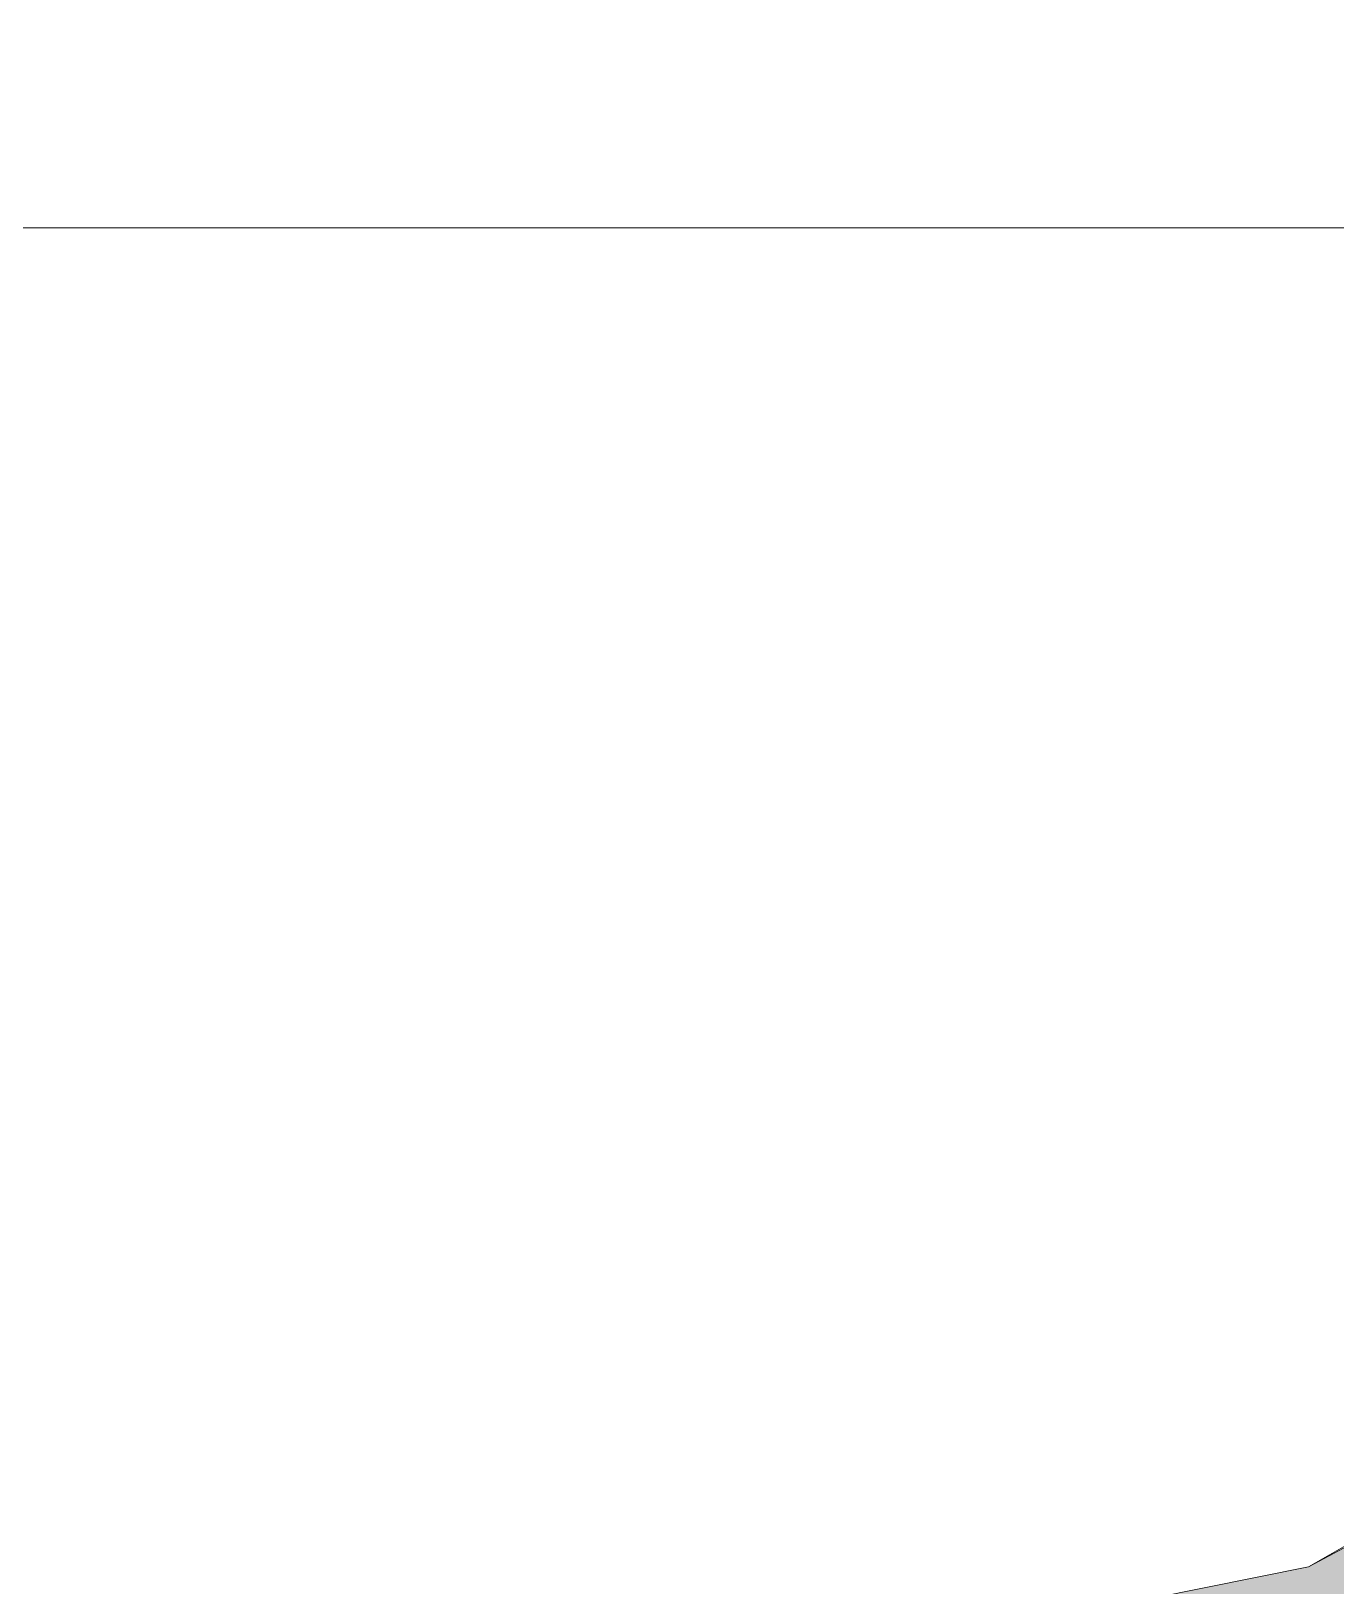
# Model space of a CAD drawing. Extents: x 65572 to 72871, y 30718 to 33858.
# Drawn here: x 65968.46 to 65976.16, y 30839.52 to 30848.7 of the extents above; entities that cross this region are included whole.
import ezdxf

# ---------------------------------------------------------------- set-up
doc = ezdxf.new("R2010")
doc.units = 0
doc.header["$LTSCALE"] = 0.5
doc.header["$MEASUREMENT"] = 0
doc.layers.add('Hatches', color=8, linetype='CONTINUOUS', lineweight=5)
doc.layers.add('Layout', color=154, linetype='CONTINUOUS', lineweight=5)

msp = doc.modelspace()

# ---------------------------------------------------------------- hatches: boundary and pattern name
at = {"layer": 'Hatches', "linetype": 'ByBlock', "true_color": 0xa9bbbc}
msp.add_hatch(color=253, dxfattribs=at).paths.add_polyline_path([(65951.685004, 30839.025992), (65951.685004, 30774.209304), (66007.392974, 30774.209304), (66007.392974, 30873.824943), (66006.978269, 30873.525434), (66004.785284, 30873.525434), (66003.887398, 30874.173907), (66002.763524, 30873.525434), (66000.656151, 30873.525434), (65999.174405, 30874.381554), (65999.174405, 30875.421502), (65996.770684, 30875.421502), (65996.770684, 30874.381554), (65995.56553, 30873.525434), (65994.353791, 30873.525434), (65993.148638, 30874.381554), (65993.148638, 30875.421502), (65990.744916, 30875.421502), (65990.744916, 30876.194772), (65989.26317, 30877.046502), (65989.116657, 30877.046502), (65989.116657, 30876.064768), (65986.32602, 30875.811073), (65986.32602, 30874.381554), (65985.140623, 30873.525434), (65982.941053, 30873.525434), (65981.755656, 30874.381554), (65981.755656, 30875.395586), (65981.342138, 30875.357993), (65981.342138, 30874.381554), (65980.156741, 30873.525434), (65978.116603, 30873.525434), (65978.116603, 30873.361469), (65980.209425, 30873.472749), (65980.209425, 30871.659531), (65978.116603, 30871.312286), (65978.116603, 30858.264546), (65979.017442, 30858.264546), (65980.229182, 30857.149395), (65979.623312, 30856.552306), (65978.116603, 30855.799635), (65978.116603, 30850.037081), (65984.837961, 30850.037081), (65985.377702, 30851.112651), (65985.983572, 30851.71852), (65986.056012, 30851.71852), (65987.103113, 30852.32), (65993.148638, 30852.32), (65993.148638, 30855.946436), (65991.337614, 30855.946436), (65985.89796, 30855.344957), (65983.474481, 30856.552306), (65982.875197, 30857.149395), (65984.080351, 30858.264546), (65993.148638, 30858.264546), (65993.148638, 30858.971394), (65993.754507, 30858.971394), (65993.754507, 30865.618397), (65996.1714, 30865.618397), (65996.1714, 30858.971394), (65996.770684, 30858.971394), (65996.770684, 30858.264546), (66005.83897, 30858.264546), (66007.050709, 30857.149395), (66006.44484, 30856.552306), (66004.027947, 30855.344957), (65998.588292, 30855.946436), (65996.770684, 30855.946436), (65996.770684, 30852.32), (66002.816208, 30852.32), (66003.863309, 30851.71852), (66003.942335, 30851.71852), (66004.541619, 30851.112651), (66005.147489, 30849.905302), (66005.753358, 30847.486214), (66005.753358, 30843.859778), (66005.147489, 30842.046559), (66004.541619, 30840.839211), (66003.942335, 30840.233341), (66002.816208, 30839.631862), (65999.793446, 30839.025992), (65990.125875, 30839.025992), (65987.103113, 30839.631862), (65985.983572, 30840.233341), (65985.377702, 30840.839211), (65984.771832, 30842.046559), (65984.165963, 30843.859778), (65984.165963, 30847.486214), (65984.1787, 30847.537069), (65978.919094, 30847.537069), (65978.93183, 30847.486214), (65978.93183, 30843.859778), (65978.325961, 30842.046559), (65977.720091, 30840.839211), (65977.120807, 30840.233341), (65975.99468, 30839.631862), (65972.971918, 30839.025992), (65963.304347, 30839.025992), (65961.401563, 30839.407378), (65959.498779, 30839.025992)])

# ---------------------------------------------------------------- linework, layer by layer
at = {"layer": 'Layout', "linetype": 'ByBlock'}
for p, q in [((65977.041781, 30840.233341), (65975.99468, 30839.631862)), ((65975.99468, 30839.631862), (65977.120807, 30840.233341)), ((65975.99468, 30839.631862), (65972.971918, 30839.025992))]:
    msp.add_line(p, q, dxfattribs=at)
for points in [[(65984.257726, 30847.537069), (65965.367066, 30847.537069)], [(65968.449605, 30847.537069), (65968.455429, 30847.537069), (65968.461254, 30847.537069), (65968.467078, 30847.537069), (65968.472903, 30847.537069), (65968.478727, 30847.537069), (65968.484552, 30847.537069), (65968.490376, 30847.537069), (65968.496201, 30847.537069), (65968.502025, 30847.537069), (65968.50785, 30847.537069), (65968.513674, 30847.537069), (65968.519499, 30847.537069), (65968.525323, 30847.537069), (65968.531148, 30847.537069), (65968.536972, 30847.537069), (65968.542797, 30847.537069), (65968.548621, 30847.537069), (65968.554446, 30847.537069), (65968.56027, 30847.537069), (65968.566095, 30847.537069), (65968.571919, 30847.537069), (65968.577744, 30847.537069), (65968.583568, 30847.537069), (65968.589393, 30847.537069), (65968.595217, 30847.537069), (65968.601042, 30847.537069), (65968.606866, 30847.537069), (65968.612691, 30847.537069), (65968.618516, 30847.537069), (65968.62434, 30847.537069), (65968.630165, 30847.537069), (65968.635989, 30847.537069), (65968.641814, 30847.537069), (65968.647638, 30847.537069), (65968.653463, 30847.537069), (65968.659287, 30847.537069), (65968.665112, 30847.537069), (65968.670936, 30847.537069), (65968.676761, 30847.537069), (65968.682585, 30847.537069), (65968.68841, 30847.537069), (65968.694234, 30847.537069), (65968.700059, 30847.537069), (65968.705883, 30847.537069), (65968.711708, 30847.537069), (65968.717532, 30847.537069), (65968.723357, 30847.537069), (65968.729181, 30847.537069), (65968.735006, 30847.537069), (65968.74083, 30847.537069), (65968.746655, 30847.537069), (65968.752479, 30847.537069), (65968.758304, 30847.537069), (65968.764128, 30847.537069), (65968.769953, 30847.537069), (65968.775777, 30847.537069), (65968.781602, 30847.537069), (65968.787426, 30847.537069), (65968.793251, 30847.537069), (65968.799075, 30847.537069), (65968.8049, 30847.537069), (65968.810724, 30847.537069), (65968.816549, 30847.537069), (65968.822373, 30847.537069), (65968.828198, 30847.537069), (65968.834022, 30847.537069), (65968.839847, 30847.537069), (65968.845671, 30847.537069), (65968.851496, 30847.537069), (65968.85732, 30847.537069), (65968.863145, 30847.537069), (65968.868969, 30847.537069), (65968.874794, 30847.537069), (65968.880618, 30847.537069), (65968.886443, 30847.537069), (65968.892267, 30847.537069), (65968.898092, 30847.537069), (65968.903917, 30847.537069), (65968.909741, 30847.537069), (65968.915566, 30847.537069), (65968.92139, 30847.537069), (65968.927215, 30847.537069), (65968.933039, 30847.537069), (65968.938864, 30847.537069), (65968.944688, 30847.537069), (65968.950513, 30847.537069), (65968.956337, 30847.537069), (65968.962162, 30847.537069), (65968.967986, 30847.537069), (65968.973811, 30847.537069), (65968.979635, 30847.537069), (65968.98546, 30847.537069), (65968.991284, 30847.537069), (65968.997109, 30847.537069), (65969.002933, 30847.537069), (65969.008758, 30847.537069), (65969.014582, 30847.537069), (65969.020407, 30847.537069), (65969.026231, 30847.537069), (65969.032056, 30847.537069), (65969.03788, 30847.537069), (65969.043705, 30847.537069), (65969.049529, 30847.537069), (65969.055354, 30847.537069), (65969.061178, 30847.537069), (65969.067003, 30847.537069), (65969.072827, 30847.537069), (65969.078652, 30847.537069), (65969.084476, 30847.537069), (65969.090301, 30847.537069), (65969.096125, 30847.537069), (65969.10195, 30847.537069), (65969.107774, 30847.537069), (65969.113599, 30847.537069), (65969.119423, 30847.537069), (65969.125248, 30847.537069), (65969.131072, 30847.537069), (65969.136897, 30847.537069), (65969.142721, 30847.537069), (65969.148546, 30847.537069), (65969.15437, 30847.537069), (65969.160195, 30847.537069), (65969.166019, 30847.537069), (65969.171844, 30847.537069), (65969.177668, 30847.537069), (65969.183493, 30847.537069), (65969.189317, 30847.537069), (65969.195142, 30847.537069), (65969.200967, 30847.537069), (65969.206791, 30847.537069), (65969.212616, 30847.537069), (65969.21844, 30847.537069), (65969.224265, 30847.537069), (65969.230089, 30847.537069), (65969.235914, 30847.537069), (65969.241738, 30847.537069), (65969.247563, 30847.537069), (65969.253387, 30847.537069), (65969.259212, 30847.537069), (65969.265036, 30847.537069), (65969.270861, 30847.537069), (65969.276685, 30847.537069), (65969.28251, 30847.537069), (65969.288334, 30847.537069), (65969.294159, 30847.537069), (65969.299983, 30847.537069), (65969.305808, 30847.537069), (65969.311632, 30847.537069), (65969.317457, 30847.537069), (65969.323281, 30847.537069), (65969.329106, 30847.537069), (65969.33493, 30847.537069), (65969.340755, 30847.537069), (65969.346579, 30847.537069), (65969.352404, 30847.537069), (65969.358228, 30847.537069), (65969.364053, 30847.537069), (65969.369877, 30847.537069), (65969.375702, 30847.537069), (65969.381526, 30847.537069), (65969.387351, 30847.537069), (65969.393175, 30847.537069), (65969.399, 30847.537069), (65969.404824, 30847.537069), (65969.410649, 30847.537069), (65969.416473, 30847.537069), (65969.422298, 30847.537069), (65969.428122, 30847.537069), (65969.433947, 30847.537069), (65969.439771, 30847.537069), (65969.445596, 30847.537069), (65969.45142, 30847.537069), (65969.457245, 30847.537069), (65969.463069, 30847.537069), (65969.468894, 30847.537069), (65969.474718, 30847.537069), (65969.480543, 30847.537069), (65969.486368, 30847.537069), (65969.492192, 30847.537069), (65969.498017, 30847.537069), (65969.503841, 30847.537069), (65969.509666, 30847.537069), (65969.51549, 30847.537069), (65969.521315, 30847.537069), (65969.527139, 30847.537069), (65969.532964, 30847.537069), (65969.538788, 30847.537069), (65969.544613, 30847.537069), (65969.550437, 30847.537069), (65969.556262, 30847.537069), (65969.562086, 30847.537069), (65969.567911, 30847.537069), (65969.573735, 30847.537069), (65969.57956, 30847.537069), (65969.585384, 30847.537069), (65969.591209, 30847.537069), (65969.597033, 30847.537069), (65969.602858, 30847.537069), (65969.608682, 30847.537069), (65969.614507, 30847.537069), (65969.620331, 30847.537069), (65969.626156, 30847.537069), (65969.63198, 30847.537069), (65969.637805, 30847.537069), (65969.643629, 30847.537069), (65969.649454, 30847.537069), (65969.655278, 30847.537069), (65969.661103, 30847.537069), (65969.666927, 30847.537069), (65969.672752, 30847.537069), (65969.678576, 30847.537069), (65969.684401, 30847.537069), (65969.690225, 30847.537069), (65969.69605, 30847.537069), (65969.701874, 30847.537069), (65969.707699, 30847.537069), (65969.713523, 30847.537069), (65969.719348, 30847.537069), (65969.725172, 30847.537069), (65969.730997, 30847.537069), (65969.736821, 30847.537069), (65969.742646, 30847.537069), (65969.74847, 30847.537069), (65969.754295, 30847.537069), (65969.760119, 30847.537069), (65969.765944, 30847.537069), (65969.771769, 30847.537069), (65969.777593, 30847.537069), (65969.783418, 30847.537069), (65969.789242, 30847.537069), (65969.795067, 30847.537069), (65969.800891, 30847.537069), (65969.806716, 30847.537069), (65969.81254, 30847.537069), (65969.818365, 30847.537069), (65969.824189, 30847.537069), (65969.830014, 30847.537069), (65969.835838, 30847.537069), (65969.841663, 30847.537069), (65969.847487, 30847.537069), (65969.853312, 30847.537069), (65969.859268, 30847.537069), (65969.8654, 30847.537069), (65969.871532, 30847.537069), (65969.877664, 30847.537069), (65969.883796, 30847.537069), (65969.889928, 30847.537069), (65969.89606, 30847.537069), (65969.902192, 30847.537069), (65969.908324, 30847.537069), (65969.914456, 30847.537069), (65969.920588, 30847.537069), (65969.92672, 30847.537069), (65969.932852, 30847.537069), (65969.938984, 30847.537069), (65969.945116, 30847.537069), (65969.951248, 30847.537069), (65969.95738, 30847.537069), (65969.963512, 30847.537069), (65969.969644, 30847.537069), (65969.975776, 30847.537069), (65969.981908, 30847.537069), (65969.98804, 30847.537069), (65969.994172, 30847.537069), (65970.000304, 30847.537069), (65970.006436, 30847.537069), (65970.012568, 30847.537069), (65970.0187, 30847.537069), (65970.024832, 30847.537069), (65970.030964, 30847.537069), (65970.037096, 30847.537069), (65970.043228, 30847.537069), (65970.04936, 30847.537069), (65970.055492, 30847.537069), (65970.061624, 30847.537069), (65970.067756, 30847.537069), (65970.073888, 30847.537069), (65970.08002, 30847.537069), (65970.086152, 30847.537069), (65970.092284, 30847.537069), (65970.098416, 30847.537069), (65970.104548, 30847.537069), (65970.11068, 30847.537069), (65970.116812, 30847.537069), (65970.122944, 30847.537069), (65970.129076, 30847.537069), (65970.135208, 30847.537069), (65970.14134, 30847.537069), (65970.147472, 30847.537069), (65970.153604, 30847.537069), (65970.159736, 30847.537069), (65970.165868, 30847.537069), (65970.172, 30847.537069), (65970.178132, 30847.537069), (65970.184264, 30847.537069), (65970.190396, 30847.537069), (65970.196528, 30847.537069), (65970.20266, 30847.537069), (65970.208792, 30847.537069), (65970.214924, 30847.537069), (65970.221056, 30847.537069), (65970.227188, 30847.537069), (65970.23332, 30847.537069), (65970.239452, 30847.537069), (65970.245584, 30847.537069), (65970.251716, 30847.537069), (65970.257848, 30847.537069), (65970.26398, 30847.537069), (65970.270112, 30847.537069), (65970.276244, 30847.537069), (65970.282376, 30847.537069), (65970.288507, 30847.537069), (65970.294639, 30847.537069), (65970.300771, 30847.537069), (65970.306903, 30847.537069), (65970.313035, 30847.537069), (65970.319167, 30847.537069), (65970.325299, 30847.537069), (65970.331431, 30847.537069), (65970.337563, 30847.537069), (65970.343695, 30847.537069), (65970.349827, 30847.537069), (65970.355959, 30847.537069), (65970.362091, 30847.537069), (65970.368223, 30847.537069), (65970.374355, 30847.537069), (65970.380487, 30847.537069), (65970.386619, 30847.537069), (65970.392751, 30847.537069), (65970.398883, 30847.537069), (65970.405015, 30847.537069), (65970.411147, 30847.537069), (65970.417279, 30847.537069), (65970.423411, 30847.537069), (65970.429543, 30847.537069), (65970.435675, 30847.537069), (65970.441807, 30847.537069), (65970.447939, 30847.537069), (65970.454071, 30847.537069), (65970.460203, 30847.537069), (65970.466335, 30847.537069), (65970.472467, 30847.537069), (65970.478599, 30847.537069), (65970.484731, 30847.537069), (65970.490863, 30847.537069), (65970.496995, 30847.537069), (65970.503127, 30847.537069), (65970.509259, 30847.537069), (65970.515391, 30847.537069), (65970.521523, 30847.537069), (65970.527655, 30847.537069), (65970.533787, 30847.537069), (65970.539919, 30847.537069), (65970.546051, 30847.537069), (65970.552183, 30847.537069), (65970.558315, 30847.537069), (65970.564447, 30847.537069), (65970.570579, 30847.537069), (65970.576711, 30847.537069), (65970.582843, 30847.537069), (65970.588975, 30847.537069), (65970.595107, 30847.537069), (65970.601239, 30847.537069), (65970.607371, 30847.537069), (65970.613503, 30847.537069), (65970.619635, 30847.537069), (65970.625767, 30847.537069), (65970.631899, 30847.537069), (65970.638031, 30847.537069), (65970.644163, 30847.537069), (65970.650295, 30847.537069), (65970.656427, 30847.537069), (65970.662559, 30847.537069), (65970.668691, 30847.537069), (65970.674823, 30847.537069), (65970.680955, 30847.537069), (65970.687087, 30847.537069), (65970.693219, 30847.537069), (65970.699351, 30847.537069), (65970.705483, 30847.537069), (65970.711615, 30847.537069), (65970.717747, 30847.537069), (65970.723879, 30847.537069), (65970.730011, 30847.537069), (65970.736143, 30847.537069), (65970.742275, 30847.537069), (65970.748407, 30847.537069), (65970.754539, 30847.537069), (65970.760671, 30847.537069), (65970.766803, 30847.537069), (65970.772935, 30847.537069), (65970.779067, 30847.537069), (65970.785199, 30847.537069), (65970.791331, 30847.537069), (65970.797463, 30847.537069), (65970.803595, 30847.537069), (65970.809727, 30847.537069), (65970.815859, 30847.537069), (65970.821991, 30847.537069), (65970.828123, 30847.537069), (65970.834255, 30847.537069), (65970.840387, 30847.537069), (65970.846519, 30847.537069), (65970.852651, 30847.537069), (65970.858783, 30847.537069), (65970.864915, 30847.537069), (65970.871047, 30847.537069), (65970.877179, 30847.537069), (65970.883311, 30847.537069), (65970.889443, 30847.537069), (65970.895575, 30847.537069), (65970.901707, 30847.537069), (65970.907839, 30847.537069), (65970.913971, 30847.537069), (65970.920103, 30847.537069), (65970.926235, 30847.537069), (65970.932367, 30847.537069), (65970.938499, 30847.537069), (65970.944631, 30847.537069), (65970.950763, 30847.537069), (65970.956895, 30847.537069), (65970.963027, 30847.537069), (65970.969159, 30847.537069), (65970.975291, 30847.537069), (65970.981423, 30847.537069), (65970.987555, 30847.537069), (65970.993687, 30847.537069), (65970.999819, 30847.537069), (65971.005951, 30847.537069), (65971.012083, 30847.537069), (65971.018215, 30847.537069), (65971.024347, 30847.537069), (65971.030479, 30847.537069), (65971.036611, 30847.537069), (65971.042743, 30847.537069), (65971.048875, 30847.537069), (65971.055007, 30847.537069), (65971.061139, 30847.537069), (65971.067271, 30847.537069), (65971.073403, 30847.537069), (65971.079535, 30847.537069), (65971.085667, 30847.537069), (65971.091799, 30847.537069), (65971.097931, 30847.537069), (65971.104063, 30847.537069), (65971.110195, 30847.537069), (65971.116327, 30847.537069), (65971.122459, 30847.537069), (65971.128591, 30847.537069), (65971.134723, 30847.537069), (65971.140855, 30847.537069), (65971.146987, 30847.537069), (65971.153119, 30847.537069), (65971.159251, 30847.537069), (65971.165383, 30847.537069), (65971.171515, 30847.537069), (65971.177647, 30847.537069), (65971.183779, 30847.537069), (65971.189911, 30847.537069), (65971.196043, 30847.537069), (65971.202175, 30847.537069), (65971.208307, 30847.537069), (65971.214439, 30847.537069), (65971.220571, 30847.537069), (65971.226703, 30847.537069), (65971.232835, 30847.537069), (65971.238967, 30847.537069), (65971.245099, 30847.537069), (65971.251231, 30847.537069), (65971.257363, 30847.537069), (65971.263495, 30847.537069), (65971.269627, 30847.537069), (65971.275759, 30847.537069), (65971.28189, 30847.537069), (65971.288022, 30847.537069), (65971.294154, 30847.537069), (65971.300286, 30847.537069), (65971.306418, 30847.537069), (65971.31255, 30847.537069), (65971.318682, 30847.537069), (65971.324814, 30847.537069), (65971.330946, 30847.537069), (65971.337078, 30847.537069), (65971.34321, 30847.537069), (65971.349342, 30847.537069), (65971.355474, 30847.537069), (65971.361606, 30847.537069), (65971.367738, 30847.537069), (65971.37387, 30847.537069), (65971.380002, 30847.537069), (65971.386134, 30847.537069), (65971.392266, 30847.537069), (65971.398398, 30847.537069), (65971.40453, 30847.537069), (65971.410662, 30847.537069), (65971.416794, 30847.537069), (65971.422926, 30847.537069), (65971.429058, 30847.537069), (65971.43519, 30847.537069), (65971.441322, 30847.537069), (65971.447454, 30847.537069), (65971.453586, 30847.537069), (65971.459718, 30847.537069), (65971.46585, 30847.537069), (65971.471982, 30847.537069), (65971.478114, 30847.537069), (65971.484246, 30847.537069), (65971.490378, 30847.537069), (65971.49651, 30847.537069), (65971.502642, 30847.537069), (65971.508774, 30847.537069), (65971.514906, 30847.537069), (65971.521038, 30847.537069), (65971.52717, 30847.537069), (65971.533302, 30847.537069), (65971.539434, 30847.537069), (65971.545566, 30847.537069), (65971.551698, 30847.537069), (65971.55783, 30847.537069), (65971.563962, 30847.537069), (65971.570094, 30847.537069), (65971.576226, 30847.537069), (65971.582358, 30847.537069), (65971.58849, 30847.537069), (65971.594622, 30847.537069), (65971.600754, 30847.537069), (65971.606886, 30847.537069), (65971.613018, 30847.537069), (65971.61915, 30847.537069), (65971.625282, 30847.537069), (65971.631414, 30847.537069), (65971.637546, 30847.537069), (65971.643678, 30847.537069), (65971.64981, 30847.537069), (65971.655942, 30847.537069), (65971.662074, 30847.537069), (65971.668206, 30847.537069), (65971.674338, 30847.537069), (65971.68047, 30847.537069), (65971.686602, 30847.537069), (65971.692734, 30847.537069), (65971.698866, 30847.537069), (65971.704998, 30847.537069), (65971.71113, 30847.537069), (65971.717262, 30847.537069), (65971.723394, 30847.537069), (65971.729526, 30847.537069), (65971.735658, 30847.537069), (65971.74179, 30847.537069), (65971.747922, 30847.537069), (65971.754054, 30847.537069), (65971.760186, 30847.537069), (65971.766318, 30847.537069), (65971.77245, 30847.537069), (65971.778582, 30847.537069), (65971.784714, 30847.537069), (65971.790846, 30847.537069), (65971.796978, 30847.537069), (65971.80311, 30847.537069), (65971.809242, 30847.537069), (65971.815374, 30847.537069), (65971.821506, 30847.537069), (65971.827638, 30847.537069), (65971.83377, 30847.537069), (65971.839902, 30847.537069), (65971.846034, 30847.537069), (65971.852166, 30847.537069), (65971.858298, 30847.537069), (65971.86443, 30847.537069), (65971.870562, 30847.537069), (65971.876694, 30847.537069), (65971.882826, 30847.537069), (65971.888958, 30847.537069), (65971.89509, 30847.537069), (65971.901222, 30847.537069), (65971.907354, 30847.537069), (65971.913486, 30847.537069), (65971.919618, 30847.537069), (65971.92575, 30847.537069), (65971.931882, 30847.537069), (65971.938014, 30847.537069), (65971.944146, 30847.537069), (65971.950278, 30847.537069), (65971.95641, 30847.537069), (65971.962542, 30847.537069), (65971.968674, 30847.537069), (65971.974806, 30847.537069), (65971.980938, 30847.537069), (65971.98707, 30847.537069), (65971.993202, 30847.537069), (65971.999334, 30847.537069), (65972.005466, 30847.537069), (65972.011598, 30847.537069), (65972.01773, 30847.537069), (65972.023862, 30847.537069), (65972.029994, 30847.537069), (65972.036126, 30847.537069), (65972.042258, 30847.537069), (65972.04839, 30847.537069), (65972.054522, 30847.537069), (65972.060654, 30847.537069), (65972.066786, 30847.537069), (65972.072918, 30847.537069), (65972.07905, 30847.537069), (65972.085182, 30847.537069), (65972.091314, 30847.537069), (65972.097446, 30847.537069), (65972.103578, 30847.537069), (65972.10971, 30847.537069), (65972.115842, 30847.537069), (65972.121974, 30847.537069), (65972.128106, 30847.537069), (65972.134238, 30847.537069), (65972.14037, 30847.537069), (65972.146502, 30847.537069), (65972.152634, 30847.537069), (65972.158766, 30847.537069), (65972.164898, 30847.537069), (65972.17103, 30847.537069), (65972.177162, 30847.537069), (65972.183294, 30847.537069), (65972.189426, 30847.537069), (65972.195558, 30847.537069), (65972.20169, 30847.537069), (65972.207822, 30847.537069), (65972.213954, 30847.537069), (65972.220086, 30847.537069), (65972.226218, 30847.537069), (65972.23235, 30847.537069), (65972.238482, 30847.537069), (65972.244614, 30847.537069), (65972.250746, 30847.537069), (65972.256878, 30847.537069), (65972.26301, 30847.537069), (65972.269142, 30847.537069), (65972.275273, 30847.537069), (65972.281405, 30847.537069), (65972.287537, 30847.537069), (65972.293669, 30847.537069), (65972.299801, 30847.537069), (65972.305933, 30847.537069), (65972.312065, 30847.537069), (65972.318197, 30847.537069), (65972.324329, 30847.537069), (65972.330461, 30847.537069), (65972.336593, 30847.537069), (65972.342725, 30847.537069), (65972.348857, 30847.537069), (65972.354989, 30847.537069), (65972.361121, 30847.537069), (65972.367253, 30847.537069), (65972.373385, 30847.537069), (65972.379517, 30847.537069), (65972.385649, 30847.537069), (65972.391781, 30847.537069), (65972.397913, 30847.537069), (65972.404045, 30847.537069), (65972.410177, 30847.537069), (65972.416309, 30847.537069), (65972.422441, 30847.537069), (65972.428573, 30847.537069), (65972.434705, 30847.537069), (65972.440837, 30847.537069), (65972.446969, 30847.537069), (65972.453101, 30847.537069), (65972.459233, 30847.537069), (65972.465365, 30847.537069), (65972.471497, 30847.537069), (65972.477629, 30847.537069), (65972.483761, 30847.537069), (65972.489893, 30847.537069), (65972.496025, 30847.537069), (65972.502157, 30847.537069), (65972.508289, 30847.537069), (65972.514421, 30847.537069), (65972.520553, 30847.537069), (65972.526685, 30847.537069), (65972.532817, 30847.537069), (65972.538949, 30847.537069), (65972.545081, 30847.537069), (65972.551213, 30847.537069), (65972.557345, 30847.537069), (65972.563477, 30847.537069), (65972.569609, 30847.537069), (65972.575741, 30847.537069), (65972.581873, 30847.537069), (65972.588005, 30847.537069), (65972.594137, 30847.537069), (65972.600269, 30847.537069), (65972.606401, 30847.537069), (65972.612533, 30847.537069), (65972.618665, 30847.537069), (65972.624797, 30847.537069), (65972.630929, 30847.537069), (65972.637061, 30847.537069), (65972.643193, 30847.537069), (65972.649325, 30847.537069), (65972.655457, 30847.537069), (65972.661589, 30847.537069), (65972.667721, 30847.537069), (65972.673853, 30847.537069), (65972.679985, 30847.537069), (65972.686117, 30847.537069), (65972.692249, 30847.537069), (65972.698381, 30847.537069), (65972.704513, 30847.537069), (65972.710645, 30847.537069), (65972.716777, 30847.537069), (65972.722909, 30847.537069), (65972.729041, 30847.537069), (65972.735173, 30847.537069), (65972.741305, 30847.537069), (65972.747437, 30847.537069), (65972.753569, 30847.537069), (65972.759701, 30847.537069), (65972.765833, 30847.537069), (65972.771965, 30847.537069), (65972.778097, 30847.537069), (65972.784229, 30847.537069), (65972.790361, 30847.537069), (65972.796493, 30847.537069), (65972.802625, 30847.537069), (65972.808757, 30847.537069), (65972.814889, 30847.537069), (65972.821021, 30847.537069), (65972.827153, 30847.537069), (65972.833285, 30847.537069), (65972.839417, 30847.537069), (65972.845549, 30847.537069), (65972.851681, 30847.537069), (65972.857813, 30847.537069), (65972.863945, 30847.537069), (65972.870077, 30847.537069), (65972.876209, 30847.537069), (65972.882341, 30847.537069), (65972.888473, 30847.537069), (65972.894605, 30847.537069), (65972.900737, 30847.537069), (65972.906869, 30847.537069), (65972.913001, 30847.537069), (65972.919133, 30847.537069), (65972.925265, 30847.537069), (65972.931397, 30847.537069), (65972.937529, 30847.537069), (65972.943661, 30847.537069), (65972.949793, 30847.537069), (65972.955925, 30847.537069), (65972.962057, 30847.537069), (65972.968189, 30847.537069), (65972.974321, 30847.537069), (65972.980453, 30847.537069), (65972.986585, 30847.537069), (65972.992717, 30847.537069), (65972.998849, 30847.537069), (65973.004981, 30847.537069), (65973.011113, 30847.537069), (65973.017245, 30847.537069), (65973.023377, 30847.537069), (65973.029509, 30847.537069), (65973.035641, 30847.537069), (65973.041773, 30847.537069), (65973.047905, 30847.537069), (65973.054037, 30847.537069), (65973.060169, 30847.537069), (65973.066301, 30847.537069), (65973.072433, 30847.537069), (65973.078565, 30847.537069), (65973.084697, 30847.537069), (65973.090829, 30847.537069), (65973.096961, 30847.537069), (65973.103093, 30847.537069), (65973.109225, 30847.537069), (65973.115357, 30847.537069), (65973.121489, 30847.537069), (65973.127621, 30847.537069), (65973.133753, 30847.537069), (65973.139885, 30847.537069), (65973.146017, 30847.537069), (65973.152149, 30847.537069), (65973.158281, 30847.537069), (65973.164413, 30847.537069), (65973.170545, 30847.537069), (65973.176677, 30847.537069), (65973.182809, 30847.537069), (65973.188941, 30847.537069), (65973.195073, 30847.537069), (65973.201205, 30847.537069), (65973.207337, 30847.537069), (65973.213469, 30847.537069), (65973.219601, 30847.537069), (65973.225733, 30847.537069), (65973.231865, 30847.537069), (65973.237997, 30847.537069), (65973.244129, 30847.537069), (65973.250261, 30847.537069), (65973.256393, 30847.537069), (65973.262525, 30847.537069), (65973.268656, 30847.537069), (65973.274788, 30847.537069), (65973.28092, 30847.537069), (65973.287052, 30847.537069), (65973.293184, 30847.537069), (65973.299316, 30847.537069), (65973.305448, 30847.537069), (65973.31158, 30847.537069), (65973.317712, 30847.537069), (65973.323844, 30847.537069), (65973.329976, 30847.537069), (65973.336108, 30847.537069), (65973.34224, 30847.537069), (65973.348372, 30847.537069), (65973.354504, 30847.537069), (65973.360636, 30847.537069), (65973.366768, 30847.537069), (65973.3729, 30847.537069), (65973.379032, 30847.537069), (65973.385164, 30847.537069), (65973.391296, 30847.537069), (65973.397428, 30847.537069), (65973.40356, 30847.537069), (65973.409692, 30847.537069), (65973.415824, 30847.537069), (65973.421956, 30847.537069), (65973.428088, 30847.537069), (65973.43422, 30847.537069), (65973.440352, 30847.537069), (65973.446484, 30847.537069), (65973.452616, 30847.537069), (65973.458748, 30847.537069), (65973.46488, 30847.537069), (65973.471012, 30847.537069), (65973.477144, 30847.537069), (65973.483276, 30847.537069), (65973.489408, 30847.537069), (65973.49554, 30847.537069), (65973.501672, 30847.537069), (65973.507804, 30847.537069), (65973.513936, 30847.537069), (65973.520068, 30847.537069), (65973.5262, 30847.537069), (65973.532332, 30847.537069), (65973.538464, 30847.537069), (65973.544596, 30847.537069), (65973.550728, 30847.537069), (65973.55686, 30847.537069), (65973.562992, 30847.537069), (65973.569124, 30847.537069), (65973.575256, 30847.537069), (65973.581388, 30847.537069), (65973.58752, 30847.537069), (65973.593652, 30847.537069), (65973.599784, 30847.537069), (65973.605916, 30847.537069), (65973.612048, 30847.537069), (65973.61818, 30847.537069), (65973.624312, 30847.537069), (65973.630444, 30847.537069), (65973.636576, 30847.537069), (65973.642708, 30847.537069), (65973.64884, 30847.537069), (65973.654972, 30847.537069), (65973.661104, 30847.537069), (65973.667236, 30847.537069), (65973.673368, 30847.537069), (65973.6795, 30847.537069), (65973.685632, 30847.537069), (65973.691764, 30847.537069), (65973.697896, 30847.537069), (65973.704028, 30847.537069), (65973.71016, 30847.537069), (65973.716292, 30847.537069), (65973.722424, 30847.537069), (65973.728556, 30847.537069), (65973.734688, 30847.537069), (65973.74082, 30847.537069), (65973.746952, 30847.537069), (65973.753084, 30847.537069), (65973.759216, 30847.537069), (65973.765348, 30847.537069), (65973.77148, 30847.537069), (65973.777612, 30847.537069), (65973.783744, 30847.537069), (65973.789876, 30847.537069), (65973.796008, 30847.537069), (65973.80214, 30847.537069), (65973.808272, 30847.537069), (65973.814404, 30847.537069), (65973.820536, 30847.537069), (65973.826668, 30847.537069), (65973.8328, 30847.537069), (65973.838932, 30847.537069), (65973.845064, 30847.537069), (65973.851196, 30847.537069), (65973.857328, 30847.537069), (65973.86346, 30847.537069), (65973.869592, 30847.537069), (65973.875724, 30847.537069), (65973.881856, 30847.537069), (65973.887988, 30847.537069), (65973.89412, 30847.537069), (65973.900252, 30847.537069), (65973.906384, 30847.537069), (65973.912516, 30847.537069), (65973.918648, 30847.537069), (65973.92478, 30847.537069), (65973.930912, 30847.537069), (65973.937044, 30847.537069), (65973.943176, 30847.537069), (65973.949308, 30847.537069), (65973.95544, 30847.537069), (65973.961572, 30847.537069), (65973.967704, 30847.537069), (65973.973836, 30847.537069), (65973.979968, 30847.537069), (65973.9861, 30847.537069), (65973.992232, 30847.537069), (65973.998364, 30847.537069), (65974.004496, 30847.537069), (65974.010628, 30847.537069), (65974.01676, 30847.537069), (65974.022892, 30847.537069), (65974.029024, 30847.537069), (65974.035156, 30847.537069), (65974.041288, 30847.537069), (65974.04742, 30847.537069), (65974.053552, 30847.537069), (65974.059684, 30847.537069), (65974.065816, 30847.537069), (65974.071948, 30847.537069), (65974.07808, 30847.537069), (65974.084212, 30847.537069), (65974.090344, 30847.537069), (65974.096476, 30847.537069), (65974.102608, 30847.537069), (65974.10874, 30847.537069), (65974.114872, 30847.537069), (65974.121004, 30847.537069), (65974.127136, 30847.537069), (65974.133268, 30847.537069), (65974.1394, 30847.537069), (65974.145532, 30847.537069), (65974.151664, 30847.537069), (65974.157796, 30847.537069), (65974.163928, 30847.537069), (65974.17006, 30847.537069), (65974.176192, 30847.537069), (65974.182324, 30847.537069), (65974.188456, 30847.537069), (65974.194588, 30847.537069), (65974.20072, 30847.537069), (65974.206852, 30847.537069), (65974.212984, 30847.537069), (65974.219116, 30847.537069), (65974.225248, 30847.537069), (65974.23138, 30847.537069), (65974.237512, 30847.537069), (65974.243644, 30847.537069), (65974.249776, 30847.537069), (65974.255908, 30847.537069), (65974.262039, 30847.537069), (65974.268171, 30847.537069), (65974.274303, 30847.537069), (65974.280435, 30847.537069), (65974.286567, 30847.537069), (65974.292699, 30847.537069), (65974.298831, 30847.537069), (65974.304963, 30847.537069), (65974.311095, 30847.537069), (65974.317227, 30847.537069), (65974.323359, 30847.537069), (65974.329491, 30847.537069), (65974.335623, 30847.537069), (65974.341755, 30847.537069), (65974.347887, 30847.537069), (65974.354019, 30847.537069), (65974.360151, 30847.537069), (65974.366283, 30847.537069), (65974.372415, 30847.537069), (65974.378547, 30847.537069), (65974.384679, 30847.537069), (65974.390811, 30847.537069), (65974.396943, 30847.537069), (65974.403075, 30847.537069), (65974.409207, 30847.537069), (65974.415339, 30847.537069), (65974.421471, 30847.537069), (65974.427603, 30847.537069), (65974.433735, 30847.537069), (65974.439867, 30847.537069), (65974.445999, 30847.537069), (65974.452131, 30847.537069), (65974.458263, 30847.537069), (65974.464395, 30847.537069), (65974.470527, 30847.537069), (65974.476659, 30847.537069), (65974.482791, 30847.537069), (65974.488923, 30847.537069), (65974.495055, 30847.537069), (65974.501187, 30847.537069), (65974.507319, 30847.537069), (65974.513451, 30847.537069), (65974.519583, 30847.537069), (65974.525715, 30847.537069), (65974.531847, 30847.537069), (65974.537979, 30847.537069), (65974.544111, 30847.537069), (65974.550243, 30847.537069), (65974.556375, 30847.537069), (65974.562507, 30847.537069), (65974.568639, 30847.537069), (65974.574771, 30847.537069), (65974.580903, 30847.537069), (65974.587035, 30847.537069), (65974.593167, 30847.537069), (65974.599299, 30847.537069), (65974.605431, 30847.537069), (65974.611563, 30847.537069), (65974.617695, 30847.537069), (65974.623827, 30847.537069), (65974.629959, 30847.537069), (65974.636091, 30847.537069), (65974.642223, 30847.537069), (65974.648355, 30847.537069), (65974.654487, 30847.537069), (65974.660619, 30847.537069), (65974.666751, 30847.537069), (65974.672883, 30847.537069), (65974.679015, 30847.537069), (65974.685147, 30847.537069), (65974.691279, 30847.537069), (65974.697411, 30847.537069), (65974.703543, 30847.537069), (65974.709675, 30847.537069), (65974.715807, 30847.537069), (65974.721939, 30847.537069), (65974.728071, 30847.537069), (65974.734203, 30847.537069), (65974.740335, 30847.537069), (65974.746467, 30847.537069), (65974.752599, 30847.537069), (65974.758731, 30847.537069), (65974.764863, 30847.537069), (65974.770995, 30847.537069), (65974.777127, 30847.537069), (65974.783259, 30847.537069), (65974.789391, 30847.537069), (65974.795523, 30847.537069), (65974.801655, 30847.537069), (65974.807787, 30847.537069), (65974.813919, 30847.537069), (65974.820051, 30847.537069), (65974.826183, 30847.537069), (65974.832315, 30847.537069), (65974.838447, 30847.537069), (65974.844579, 30847.537069), (65974.850711, 30847.537069), (65974.856843, 30847.537069), (65974.862975, 30847.537069), (65974.869107, 30847.537069), (65974.875239, 30847.537069), (65974.881371, 30847.537069), (65974.887503, 30847.537069), (65974.893635, 30847.537069), (65974.899767, 30847.537069), (65974.905899, 30847.537069), (65974.912031, 30847.537069), (65974.918163, 30847.537069), (65974.924295, 30847.537069), (65974.930427, 30847.537069), (65974.936559, 30847.537069), (65974.942691, 30847.537069), (65974.948823, 30847.537069), (65974.954955, 30847.537069), (65974.961087, 30847.537069), (65974.967219, 30847.537069), (65974.973351, 30847.537069), (65974.979483, 30847.537069), (65974.985615, 30847.537069), (65974.991747, 30847.537069), (65974.997879, 30847.537069), (65975.004011, 30847.537069), (65975.010143, 30847.537069), (65975.016275, 30847.537069), (65975.022407, 30847.537069), (65975.028539, 30847.537069), (65975.034671, 30847.537069), (65975.040803, 30847.537069), (65975.046935, 30847.537069), (65975.053067, 30847.537069), (65975.059199, 30847.537069), (65975.065331, 30847.537069), (65975.071463, 30847.537069), (65975.077595, 30847.537069), (65975.083727, 30847.537069), (65975.089859, 30847.537069), (65975.095991, 30847.537069), (65975.102123, 30847.537069), (65975.108255, 30847.537069), (65975.114387, 30847.537069), (65975.120519, 30847.537069), (65975.126651, 30847.537069), (65975.132783, 30847.537069), (65975.138915, 30847.537069), (65975.145047, 30847.537069), (65975.151179, 30847.537069), (65975.157311, 30847.537069), (65975.163443, 30847.537069), (65975.169575, 30847.537069), (65975.175707, 30847.537069), (65975.181839, 30847.537069), (65975.187971, 30847.537069), (65975.194103, 30847.537069), (65975.200235, 30847.537069), (65975.206367, 30847.537069), (65975.212499, 30847.537069), (65975.218631, 30847.537069), (65975.224763, 30847.537069), (65975.230895, 30847.537069), (65975.237027, 30847.537069), (65975.243159, 30847.537069), (65975.249291, 30847.537069), (65975.255422, 30847.537069), (65975.261554, 30847.537069), (65975.267686, 30847.537069), (65975.273818, 30847.537069), (65975.27995, 30847.537069), (65975.286082, 30847.537069), (65975.292214, 30847.537069), (65975.298346, 30847.537069), (65975.304478, 30847.537069), (65975.31061, 30847.537069), (65975.316742, 30847.537069), (65975.322874, 30847.537069), (65975.329006, 30847.537069), (65975.335138, 30847.537069), (65975.34127, 30847.537069), (65975.347402, 30847.537069), (65975.353534, 30847.537069), (65975.359666, 30847.537069), (65975.365798, 30847.537069), (65975.37193, 30847.537069), (65975.378062, 30847.537069), (65975.384194, 30847.537069), (65975.390326, 30847.537069), (65975.396458, 30847.537069), (65975.40259, 30847.537069), (65975.408722, 30847.537069), (65975.414854, 30847.537069), (65975.420986, 30847.537069), (65975.427118, 30847.537069), (65975.43325, 30847.537069), (65975.439382, 30847.537069), (65975.445514, 30847.537069), (65975.451646, 30847.537069), (65975.457778, 30847.537069), (65975.46391, 30847.537069), (65975.470042, 30847.537069), (65975.476174, 30847.537069), (65975.482306, 30847.537069), (65975.488438, 30847.537069), (65975.49457, 30847.537069), (65975.500702, 30847.537069), (65975.506834, 30847.537069), (65975.512966, 30847.537069), (65975.519098, 30847.537069), (65975.52523, 30847.537069), (65975.531362, 30847.537069), (65975.537494, 30847.537069), (65975.543626, 30847.537069), (65975.549758, 30847.537069), (65975.55589, 30847.537069), (65975.562022, 30847.537069), (65975.568154, 30847.537069), (65975.574286, 30847.537069), (65975.580418, 30847.537069), (65975.58655, 30847.537069), (65975.592682, 30847.537069), (65975.598814, 30847.537069), (65975.604946, 30847.537069), (65975.611078, 30847.537069), (65975.61721, 30847.537069), (65975.623342, 30847.537069), (65975.629474, 30847.537069), (65975.635606, 30847.537069), (65975.641738, 30847.537069), (65975.64787, 30847.537069), (65975.654002, 30847.537069), (65975.660134, 30847.537069), (65975.666266, 30847.537069), (65975.672398, 30847.537069), (65975.67853, 30847.537069), (65975.684662, 30847.537069), (65975.690794, 30847.537069), (65975.696926, 30847.537069), (65975.703058, 30847.537069), (65975.70919, 30847.537069), (65975.715322, 30847.537069), (65975.721454, 30847.537069), (65975.727586, 30847.537069), (65975.733718, 30847.537069), (65975.73985, 30847.537069), (65975.745982, 30847.537069), (65975.752114, 30847.537069), (65975.758246, 30847.537069), (65975.764378, 30847.537069), (65975.77051, 30847.537069), (65975.776642, 30847.537069), (65975.782774, 30847.537069), (65975.788906, 30847.537069), (65975.795038, 30847.537069), (65975.80117, 30847.537069), (65975.807302, 30847.537069), (65975.813434, 30847.537069), (65975.819566, 30847.537069), (65975.825698, 30847.537069), (65975.83183, 30847.537069), (65975.837962, 30847.537069), (65975.844094, 30847.537069), (65975.850226, 30847.537069), (65975.856358, 30847.537069), (65975.86249, 30847.537069), (65975.868622, 30847.537069), (65975.874754, 30847.537069), (65975.880886, 30847.537069), (65975.887018, 30847.537069), (65975.89315, 30847.537069), (65975.899282, 30847.537069), (65975.905414, 30847.537069), (65975.911546, 30847.537069), (65975.917678, 30847.537069), (65975.92381, 30847.537069), (65975.929942, 30847.537069), (65975.936074, 30847.537069), (65975.942206, 30847.537069), (65975.948338, 30847.537069), (65975.95447, 30847.537069), (65975.960602, 30847.537069), (65975.966734, 30847.537069), (65975.972866, 30847.537069), (65975.978998, 30847.537069), (65975.98513, 30847.537069), (65975.991262, 30847.537069), (65975.997394, 30847.537069), (65976.003526, 30847.537069), (65976.009658, 30847.537069), (65976.01579, 30847.537069), (65976.021922, 30847.537069), (65976.028054, 30847.537069), (65976.034186, 30847.537069), (65976.040318, 30847.537069), (65976.04645, 30847.537069), (65976.052582, 30847.537069), (65976.058714, 30847.537069), (65976.064846, 30847.537069), (65976.070978, 30847.537069), (65976.07711, 30847.537069), (65976.083242, 30847.537069), (65976.089374, 30847.537069), (65976.095506, 30847.537069), (65976.101638, 30847.537069), (65976.10777, 30847.537069), (65976.113902, 30847.537069), (65976.120034, 30847.537069), (65976.126166, 30847.537069), (65976.132298, 30847.537069), (65976.13843, 30847.537069), (65976.144562, 30847.537069), (65976.150694, 30847.537069), (65976.156826, 30847.537069), (65976.162958, 30847.537069)]]:
    msp.add_lwpolyline(points, dxfattribs=at)

doc.saveas('drawing.dxf')
